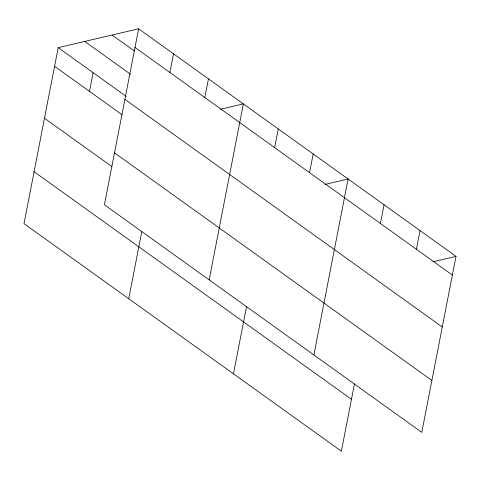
<?xml version="1.0" encoding="UTF-8"?>
<svg xmlns="http://www.w3.org/2000/svg" width="480" height="480" viewBox="0 0 480 480"><rect width="100%" height="100%" fill="white"/><g stroke="black" fill="none" stroke-linecap="round" stroke-linejoin="round"><path stroke-width="0.72" d="M138.624 28.794L104.418 204.768L421.794 432.36L456 256.38L138.624 28.794L58.206 47.64L24 223.62L341.376 451.206L354.456 383.916M89.484 91.362L93.12 72.678M169.902 72.51L173.532 53.826M128.736 298.722L141.816 231.432M204.816 97.542L208.446 78.864M209.154 279.87L243.36 103.896L220.404 109.278M274.638 147.612L278.268 128.934M233.466 373.83L246.546 306.534M309.552 172.65L313.182 153.966M313.884 354.978L348.09 179.004L325.14 184.38M380.43 223.476L384.06 204.792M416.4 249.27L420.03 230.586M433.05 261.762L456 256.38M134.994 47.472L452.37 275.064M112.086 35.01L134.358 50.982M84.744 41.424L130.488 74.226M58.206 47.64L126.222 96.42M124.902 99.384L442.278 326.97M54.576 66.324L121.992 114.666M114.504 152.862L431.886 380.448M44.484 118.23L111.9 166.578M34.092 171.714L351.468 399.3"/></g></svg>
